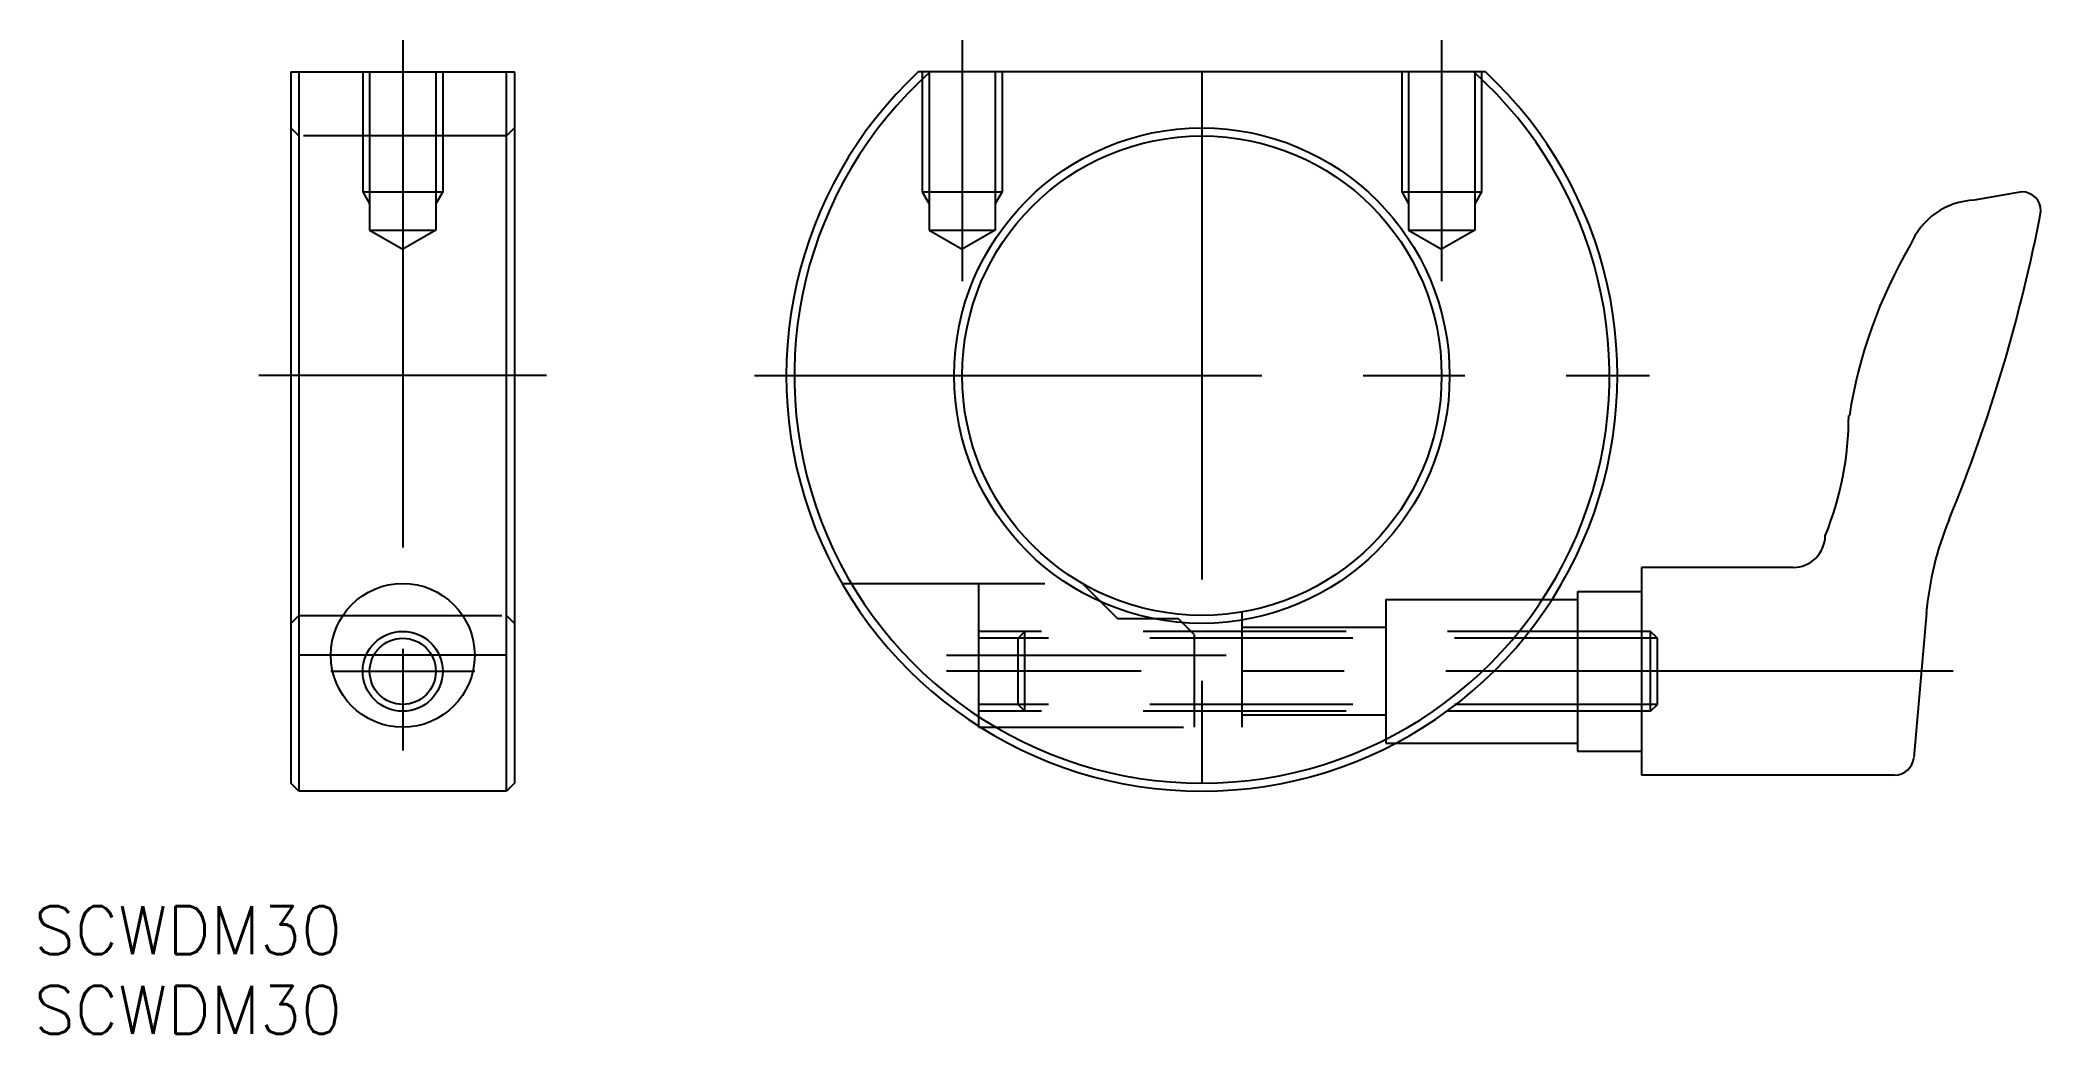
# Model space of a CAD drawing. Extents: x -73 to 53, y -41 to 21.
import ezdxf

# ---------------------------------------------------------------- set-up
doc = ezdxf.new("R2010")
doc.units = 0
doc.linetypes.add('CENTER', pattern=[50.8, 31.75, -6.35, 6.35, -6.35])
doc.linetypes.add('DASHED', pattern=[19.05, 12.7, -6.35])
doc.layers.get('0').update_dxf_attribs({"linetype": 'CONTINUOUS'})
doc.layers.add('CENTER', color=1, linetype='CENTER')
doc.styles.get("Standard").update_dxf_attribs({"font": 'txt.shx', "height": 3, "bigfont": 'bigfont.shx'})

msp = doc.modelspace()

# ---------------------------------------------------------------- linework, layer by layer
at = {"color": 7, "linetype": 'CONTINUOUS'}
for p, q in [((-57, 19), (-57, -25.5)), ((-57, 19), (-43, 19)), ((-56.5, 19), (-56.5, -26)), ((-43.5, -26), (-43.5, 19)), ((-43, 19), (-43, -25.5)), ((17.75, 19), (-17.75, 19)), ((51.3, 11.5), (48.33, 10.98)), ((27.5, -12), (27.5, -25)), ((37, -12), (27.5, -12)), ((23.5, -13.5), (23.5, -23.5)), ((23.5, -13.5), (27.5, -13.5)), ((21.91, -14), (23.5, -14)), ((45.33, -14.85), (44.54, -23.9)), ((-13.98, -21.92), (-13.98, -22)), ((-13.98, -22), (-13.86, -22)), ((12.12, -23), (23.5, -23)), ((23.5, -23.5), (27.5, -23.5)), ((43.34, -25), (27.5, -25)), ((-56.5, -26), (-57, -25.5)), ((-43.5, -26), (-56.5, -26)), ((-43, -25.5), (-43.5, -26))]:
    msp.add_line(p, q, dxfattribs=at)
at = {"color": 3, "linetype": 'DASHED'}
for p, q in [((-52.5, 19), (-52.5, 11.5)), ((-52.07, 19), (-52.07, 9.1)), ((-47.93, 19), (-47.93, 9.1)), ((-47.5, 19), (-47.5, 11.5)), ((-17.5, 19), (-17.5, 11.5)), ((-17.07, 19), (-17.07, 9.1)), ((-12.93, 19), (-12.93, 9.1)), ((-12.5, 19), (-12.5, 11.5)), ((12.5, 19), (12.5, 11.5)), ((12.93, 19), (12.93, 9.1)), ((17.07, 19), (17.07, 9.1)), ((17.5, 19), (17.5, 11.5)), ((-56.5, 15), (-57, 15.5)), ((-43, 15.5), (-43.5, 15)), ((-43.5, 15), (-56.5, 15)), ((-52.5, 11.5), (-47.5, 11.5)), ((-52.5, 11.5), (-52.07, 10.75)), ((-47.5, 11.5), (-47.93, 10.75)), ((-17.5, 11.5), (-12.5, 11.5)), ((-17.5, 11.5), (-17.07, 10.75)), ((-12.5, 11.5), (-12.93, 10.75)), ((12.5, 11.5), (17.5, 11.5)), ((12.5, 11.5), (12.93, 10.75)), ((17.5, 11.5), (17.07, 10.75)), ((-52.07, 9.1), (-50, 7.91)), ((-52.07, 9.1), (-47.93, 9.1)), ((-47.93, 9.1), (-50, 7.91)), ((-17.07, 9.1), (-15, 7.91)), ((-17.07, 9.1), (-12.93, 9.1)), ((-12.93, 9.1), (-15, 7.91)), ((12.93, 9.1), (15, 7.91)), ((12.93, 9.1), (17.07, 9.1)), ((17.07, 9.1), (15, 7.91)), ((-22.52, -13), (-7.48, -13)), ((-13.98, -13), (-13.98, -21.92)), ((-7.48, -13), (-5.28, -15.2)), ((-57, -15.5), (-56.5, -15)), ((-56.5, -15), (-43.5, -15)), ((-43, -15.5), (-43.5, -15)), ((2.5, -14.79), (2.5, -22)), ((11.5, -14), (21.91, -14)), ((11.5, -14), (11.5, -23)), ((28.07, -16), (-13.98, -16)), ((-11.5, -16.43), (-11.07, -16)), ((-11.07, -21), (-11.07, -16)), ((-5.28, -15.2), (-1.48, -15.2)), ((-0.48, -16.2), (-1.48, -15.2)), ((-0.48, -16.2), (-0.48, -22)), ((11.5, -15.75), (2.5, -15.75)), ((28.5, -16.43), (28.07, -16)), ((28.07, -21), (28.07, -16)), ((28.5, -16.43), (-13.98, -16.43)), ((-11.5, -20.57), (-11.5, -16.43)), ((28.5, -20.57), (28.5, -16.43)), ((28.5, -20.57), (-13.98, -20.57)), ((28.07, -21), (-13.98, -21)), ((-11.07, -21), (-11.5, -20.57)), ((11.5, -21.25), (2.5, -21.25)), ((28.07, -21), (28.5, -20.57)), ((-13.86, -22), (2.5, -22)), ((11.5, -23), (12.12, -23))]:
    msp.add_line(p, q, dxfattribs=at)
at = {"color": 7, "linetype": 'CONTINUOUS'}
for centre, radius in [((0, 0), 15.5), ((0, 0), 15), ((-50, -17.5), 4.5), ((-50, -18.5), 2.07)]:
    msp.add_circle(centre, radius, dxfattribs=at)
at = {"color": 3, "linetype": 'CONTINUOUS'}
msp.add_circle((-50, -18.5), 2.5, dxfattribs=at)
at = {"color": 7, "linetype": 'CONTINUOUS'}
for centre, radius, start, end in [((0, 0), 26, 133.0491, 46.9509), ((0, 0), 25.5, 131.8325, 48.1675), ((51.3, 10.3), 1.2, 0, 90), ((48.5, 6.48), 4.5, 92.0867, 158.128), ((-45.73, 29.04), 100, 337.6467, 349.1984), ((70.16, -7.09), 30, 149.4493, 171.1935), ((20.47, -2.5), 20, 337.8863, 0), ((65.25, -16.6), 20, 157.6467, 175), ((37, -10), 2, 270, 359.1713), ((43.34, -23.8), 1.2, 270, 355)]:
    msp.add_arc(centre, radius, start, end, dxfattribs=at)
at = {"layer": 'CENTER', "color": 1, "linetype": 'CENTER'}
for p, q in [((-50, 21), (-50, -28)), ((-15, 21), (-15, 5.91)), ((15, 21), (15, 5.91)), ((0, 19), (0, -28)), ((-41, 0), (-59, 0)), ((-28, 0), (28, 0)), ((-43.5, -17.5), (-56.5, -17.5)), ((-15.98, -17.5), (1.52, -17.5)), ((-54.5, -18.5), (-45.5, -18.5)), ((47.01, -18.5), (-15.98, -18.5))]:
    msp.add_line(p, q, dxfattribs=at)

# ---------------------------------------------------------------- texts
at = {"color": 7, "linetype": 'CONTINUOUS'}
for p in [(-73.08, -36.19), (-73.08, -41.19)]:
    msp.add_text('SCWDM30', height=3, dxfattribs=at).set_placement(p)

doc.saveas('drawing.dxf')
